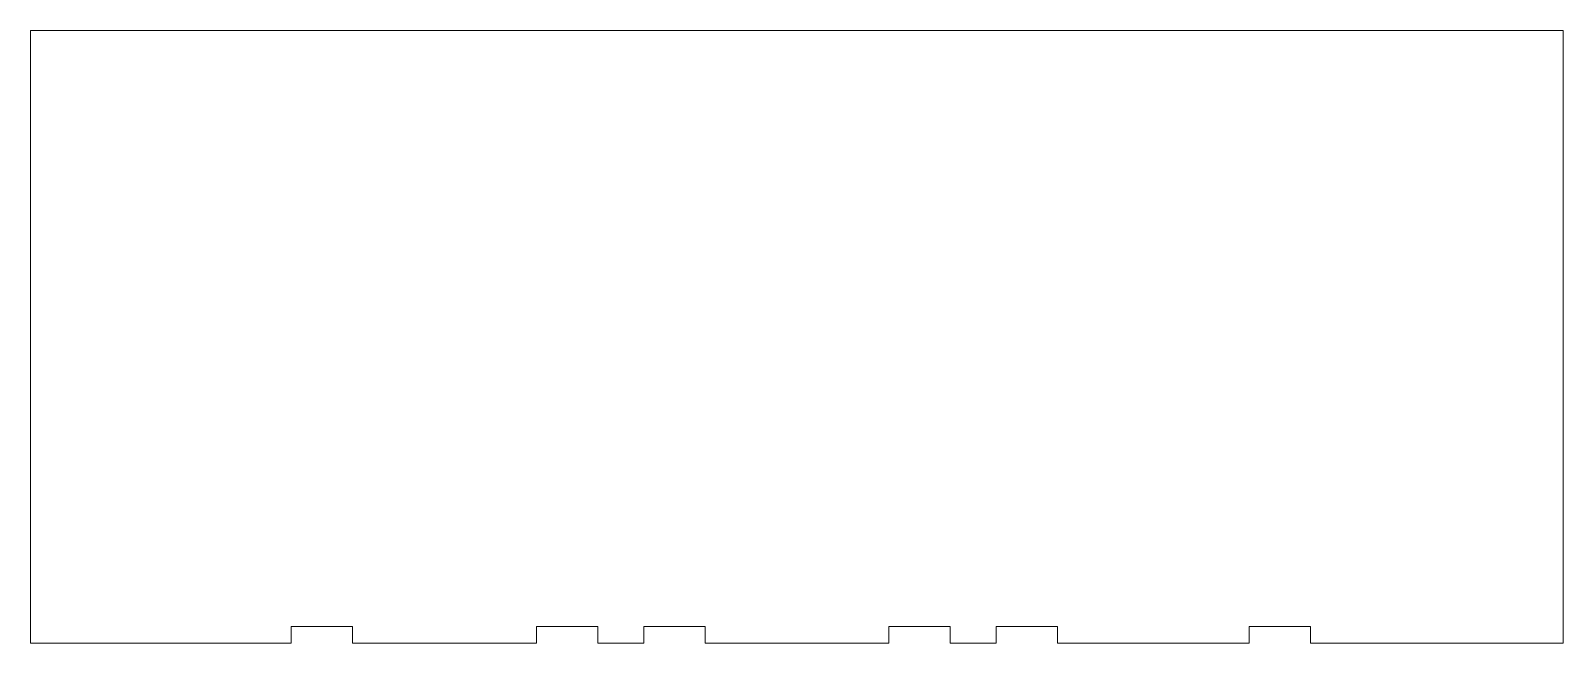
# Model space of a CAD drawing. Header units: inches. Extents: x 16.2 to 26.2, y 11.6 to 15.6.
import ezdxf

# ---------------------------------------------------------------- set-up
doc = ezdxf.new("R2010")
doc.units = ezdxf.units.IN
doc.header["$MEASUREMENT"] = 0
doc.layers.add('VISIBLE', color=7, linetype='Continuous', lineweight=0)

msp = doc.modelspace()

# ---------------------------------------------------------------- linework, layer by layer
at = {"layer": 'VISIBLE'}
for p, q in [((16.227, 11.629), (16.227, 15.629)), ((16.227, 15.629), (26.227, 15.629)), ((26.227, 15.629), (26.227, 11.629)), ((18.327, 11.738), (17.927, 11.738)), ((17.927, 11.738), (17.927, 11.629)), ((18.327, 11.629), (18.327, 11.738)), ((19.927, 11.738), (19.527, 11.738)), ((19.527, 11.738), (19.527, 11.629)), ((19.927, 11.629), (19.927, 11.738)), ((20.227, 11.738), (20.227, 11.629)), ((20.627, 11.738), (20.227, 11.738)), ((20.627, 11.629), (20.627, 11.738)), ((22.227, 11.738), (21.827, 11.738)), ((21.827, 11.738), (21.827, 11.629)), ((22.227, 11.629), (22.227, 11.738)), ((22.927, 11.738), (22.527, 11.738)), ((22.527, 11.738), (22.527, 11.629)), ((22.927, 11.629), (22.927, 11.738)), ((24.577, 11.738), (24.177, 11.738)), ((24.177, 11.738), (24.177, 11.629)), ((24.577, 11.629), (24.577, 11.738)), ((17.927, 11.629), (16.227, 11.629)), ((19.527, 11.629), (18.327, 11.629)), ((20.227, 11.629), (19.927, 11.629)), ((21.827, 11.629), (20.627, 11.629)), ((22.527, 11.629), (22.227, 11.629)), ((24.177, 11.629), (22.927, 11.629)), ((26.227, 11.629), (24.577, 11.629))]:
    msp.add_line(p, q, dxfattribs=at)

doc.saveas('drawing.dxf')
